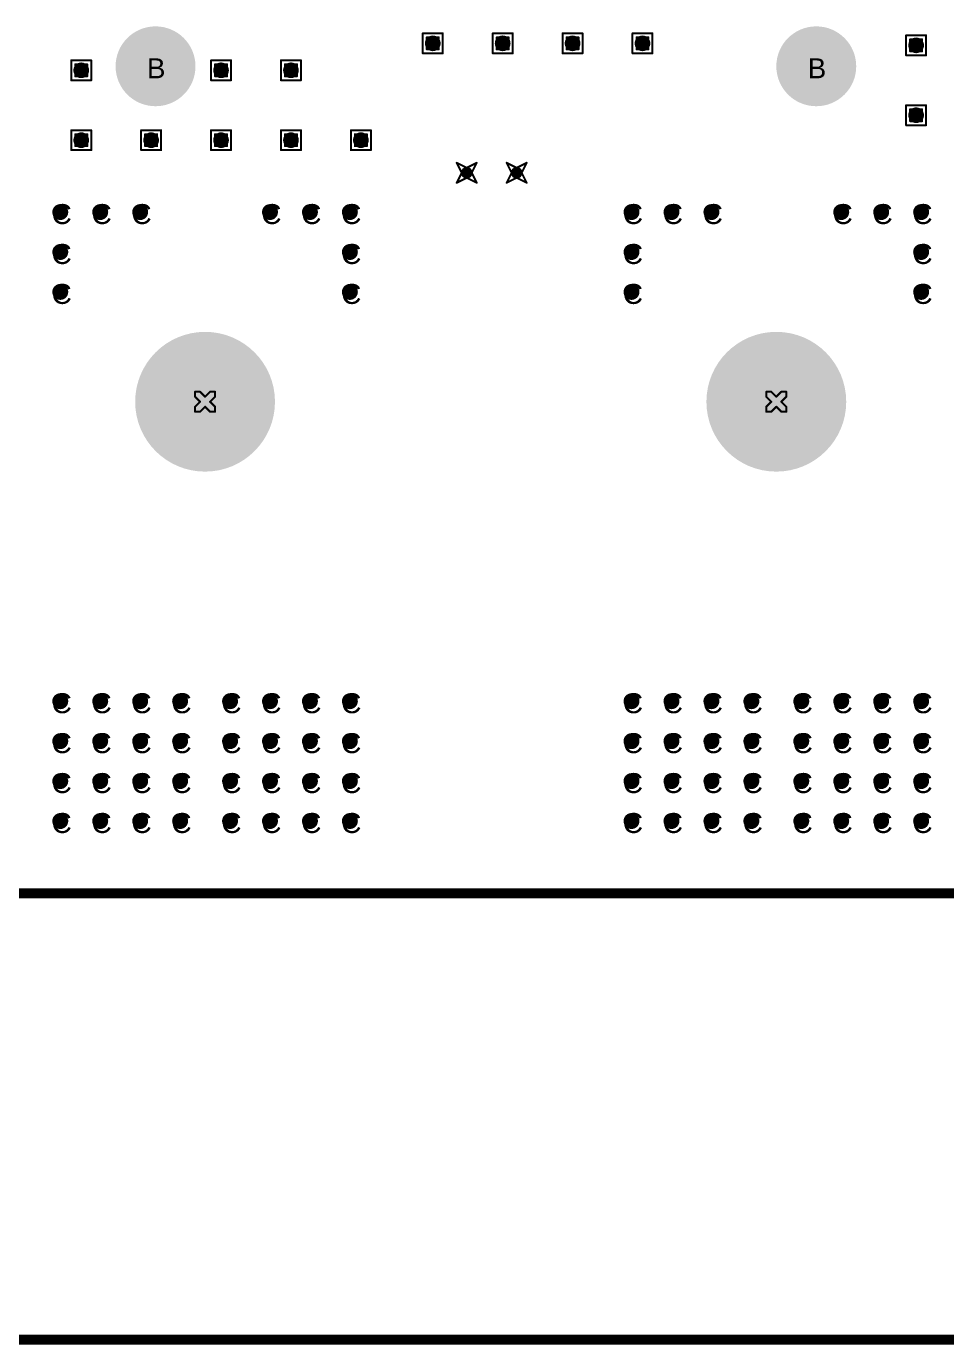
# Model space of a CAD drawing. Header units: millimetres. Extents: x -25 to 478, y -31 to 252.
# Drawn here: x 298.19 to 321.6, y -11.48 to 22.06 of the extents above; entities that cross this region are included whole.
import ezdxf

# ---------------------------------------------------------------- set-up
doc = ezdxf.new("R2010")
doc.units = ezdxf.units.MM
for name, color, linetype in [('DrillDrawing', 1, 'Continuous'), ('Mechanical1', 6, 'Continuous'), ('Mechanical2', 216, 'Continuous'), ('MultiLayer', 9, 'Continuous'), ('PadHoleLayer', 156, 'Continuous'), ('ViaHoleLayer', 16, 'Continuous')]:
    doc.layers.add(name, color=color, linetype=linetype)
doc.styles.add('Arial', font='', dxfattribs={"height": 0.2})
doc.styles.get('Arial').set_extended_font_data('Arial')

# ---------------------------------------------------------------- blocks, each defined once
blk = doc.blocks.new('KEYSTONE5001_939')
at = {"layer": 'MultiLayer'}
h = blk.add_hatch(color=9, dxfattribs=at)
edge = h.paths.add_edge_path()
edge.add_arc((0, 0), 1.016, 0, 360)
at = {"layer": 'PadHoleLayer'}
h = blk.add_hatch(color=156, dxfattribs=at)
edge = h.paths.add_edge_path()
edge.add_arc((0, 0), 0.508, 0, 360)
blk = doc.blocks.new('KEYSTONE5000_947')
at = {"layer": 'MultiLayer'}
h = blk.add_hatch(color=9, dxfattribs=at)
edge = h.paths.add_edge_path()
edge.add_arc((0, 0), 1.016, 0, 360)
at = {"layer": 'PadHoleLayer'}
h = blk.add_hatch(color=156, dxfattribs=at)
edge = h.paths.add_edge_path()
edge.add_arc((0, 0), 0.508, 0, 360)
blk = doc.blocks.new('FP_CB25_18_CY_CONN_TERM_LUG_25MM4_7MM9_MFG_1487')
at = {"layer": 'ViaHoleLayer'}
h = blk.add_hatch(color=16, dxfattribs=at)
edge = h.paths.add_edge_path()
edge.add_arc((-3.048, 3.683), 0.203, 0, 360)
h = blk.add_hatch(color=16, dxfattribs=at)
edge = h.paths.add_edge_path()
edge.add_arc((-2.032, 3.683), 0.203, 0, 360)
h = blk.add_hatch(color=16, dxfattribs=at)
edge = h.paths.add_edge_path()
edge.add_arc((-1.016, 3.683), 0.203, 0, 360)
h = blk.add_hatch(color=16, dxfattribs=at)
edge = h.paths.add_edge_path()
edge.add_arc((0, 3.683), 0.203, 0, 360)
h = blk.add_hatch(color=16, dxfattribs=at)
edge = h.paths.add_edge_path()
edge.add_arc((10.414, 3.683), 0.203, 0, 360)
h = blk.add_hatch(color=16, dxfattribs=at)
edge = h.paths.add_edge_path()
edge.add_arc((11.43, 3.683), 0.203, 0, 360)
h = blk.add_hatch(color=16, dxfattribs=at)
edge = h.paths.add_edge_path()
edge.add_arc((12.446, 3.683), 0.203, 0, 360)
h = blk.add_hatch(color=16, dxfattribs=at)
edge = h.paths.add_edge_path()
edge.add_arc((-3.048, 2.667), 0.203, 0, 360)
h = blk.add_hatch(color=16, dxfattribs=at)
edge = h.paths.add_edge_path()
edge.add_arc((-2.032, 2.667), 0.203, 0, 360)
h = blk.add_hatch(color=16, dxfattribs=at)
edge = h.paths.add_edge_path()
edge.add_arc((-1.016, 2.667), 0.203, 0, 360)
h = blk.add_hatch(color=16, dxfattribs=at)
edge = h.paths.add_edge_path()
edge.add_arc((0, 2.667), 0.203, 0, 360)
h = blk.add_hatch(color=16, dxfattribs=at)
edge = h.paths.add_edge_path()
edge.add_arc((12.446, 2.667), 0.203, 0, 360)
h = blk.add_hatch(color=16, dxfattribs=at)
edge = h.paths.add_edge_path()
edge.add_arc((-3.048, 1.651), 0.203, 0, 360)
h = blk.add_hatch(color=16, dxfattribs=at)
edge = h.paths.add_edge_path()
edge.add_arc((-2.032, 1.651), 0.203, 0, 360)
h = blk.add_hatch(color=16, dxfattribs=at)
edge = h.paths.add_edge_path()
edge.add_arc((-1.016, 1.651), 0.203, 0, 360)
h = blk.add_hatch(color=16, dxfattribs=at)
edge = h.paths.add_edge_path()
edge.add_arc((0, 1.651), 0.203, 0, 360)
h = blk.add_hatch(color=16, dxfattribs=at)
edge = h.paths.add_edge_path()
edge.add_arc((7.62, 0), 1.778, 0, 360)
h = blk.add_hatch(color=16, dxfattribs=at)
edge = h.paths.add_edge_path()
edge.add_arc((12.446, 1.651), 0.203, 0, 360)
h = blk.add_hatch(color=16, dxfattribs=at)
edge = h.paths.add_edge_path()
edge.add_arc((-3.048, 0.635), 0.203, 0, 360)
h = blk.add_hatch(color=16, dxfattribs=at)
edge = h.paths.add_edge_path()
edge.add_arc((-2.032, 0.635), 0.203, 0, 360)
h = blk.add_hatch(color=16, dxfattribs=at)
edge = h.paths.add_edge_path()
edge.add_arc((-1.016, 0.635), 0.203, 0, 360)
h = blk.add_hatch(color=16, dxfattribs=at)
edge = h.paths.add_edge_path()
edge.add_arc((0, 0.635), 0.203, 0, 360)
h = blk.add_hatch(color=16, dxfattribs=at)
edge = h.paths.add_edge_path()
edge.add_arc((-3.048, -0.635), 0.203, 0, 360)
h = blk.add_hatch(color=16, dxfattribs=at)
edge = h.paths.add_edge_path()
edge.add_arc((-2.032, -0.635), 0.203, 0, 360)
h = blk.add_hatch(color=16, dxfattribs=at)
edge = h.paths.add_edge_path()
edge.add_arc((-1.016, -0.635), 0.203, 0, 360)
h = blk.add_hatch(color=16, dxfattribs=at)
edge = h.paths.add_edge_path()
edge.add_arc((0, -0.635), 0.203, 0, 360)
h = blk.add_hatch(color=16, dxfattribs=at)
edge = h.paths.add_edge_path()
edge.add_arc((-3.048, -1.651), 0.203, 0, 360)
h = blk.add_hatch(color=16, dxfattribs=at)
edge = h.paths.add_edge_path()
edge.add_arc((-2.032, -1.651), 0.203, 0, 360)
h = blk.add_hatch(color=16, dxfattribs=at)
edge = h.paths.add_edge_path()
edge.add_arc((-1.016, -1.651), 0.203, 0, 360)
h = blk.add_hatch(color=16, dxfattribs=at)
edge = h.paths.add_edge_path()
edge.add_arc((0, -1.651), 0.203, 0, 360)
h = blk.add_hatch(color=16, dxfattribs=at)
edge = h.paths.add_edge_path()
edge.add_arc((12.446, -1.651), 0.203, 0, 360)
h = blk.add_hatch(color=16, dxfattribs=at)
edge = h.paths.add_edge_path()
edge.add_arc((-3.048, -2.667), 0.203, 0, 360)
h = blk.add_hatch(color=16, dxfattribs=at)
edge = h.paths.add_edge_path()
edge.add_arc((-2.032, -2.667), 0.203, 0, 360)
h = blk.add_hatch(color=16, dxfattribs=at)
edge = h.paths.add_edge_path()
edge.add_arc((-1.016, -2.667), 0.203, 0, 360)
h = blk.add_hatch(color=16, dxfattribs=at)
edge = h.paths.add_edge_path()
edge.add_arc((0, -2.667), 0.203, 0, 360)
h = blk.add_hatch(color=16, dxfattribs=at)
edge = h.paths.add_edge_path()
edge.add_arc((12.446, -2.667), 0.203, 0, 360)
h = blk.add_hatch(color=16, dxfattribs=at)
edge = h.paths.add_edge_path()
edge.add_arc((-3.048, -3.683), 0.203, 0, 360)
h = blk.add_hatch(color=16, dxfattribs=at)
edge = h.paths.add_edge_path()
edge.add_arc((-2.032, -3.683), 0.203, 0, 360)
h = blk.add_hatch(color=16, dxfattribs=at)
edge = h.paths.add_edge_path()
edge.add_arc((-1.016, -3.683), 0.203, 0, 360)
h = blk.add_hatch(color=16, dxfattribs=at)
edge = h.paths.add_edge_path()
edge.add_arc((0, -3.683), 0.203, 0, 360)
h = blk.add_hatch(color=16, dxfattribs=at)
edge = h.paths.add_edge_path()
edge.add_arc((10.414, -3.683), 0.203, 0, 360)
h = blk.add_hatch(color=16, dxfattribs=at)
edge = h.paths.add_edge_path()
edge.add_arc((11.43, -3.683), 0.203, 0, 360)
h = blk.add_hatch(color=16, dxfattribs=at)
edge = h.paths.add_edge_path()
edge.add_arc((12.446, -3.683), 0.203, 0, 360)
blk = doc.blocks.new('FP_CB25_18_CY_CONN_TERM_LUG_25MM4_7MM9_MFG_1503')
at = {"layer": 'ViaHoleLayer'}
h = blk.add_hatch(color=16, dxfattribs=at)
edge = h.paths.add_edge_path()
edge.add_arc((-3.048, 3.683), 0.203, 0, 360)
h = blk.add_hatch(color=16, dxfattribs=at)
edge = h.paths.add_edge_path()
edge.add_arc((-2.032, 3.683), 0.203, 0, 360)
h = blk.add_hatch(color=16, dxfattribs=at)
edge = h.paths.add_edge_path()
edge.add_arc((-1.016, 3.683), 0.203, 0, 360)
h = blk.add_hatch(color=16, dxfattribs=at)
edge = h.paths.add_edge_path()
edge.add_arc((0, 3.683), 0.203, 0, 360)
h = blk.add_hatch(color=16, dxfattribs=at)
edge = h.paths.add_edge_path()
edge.add_arc((10.414, 3.683), 0.203, 0, 360)
h = blk.add_hatch(color=16, dxfattribs=at)
edge = h.paths.add_edge_path()
edge.add_arc((11.43, 3.683), 0.203, 0, 360)
h = blk.add_hatch(color=16, dxfattribs=at)
edge = h.paths.add_edge_path()
edge.add_arc((12.446, 3.683), 0.203, 0, 360)
h = blk.add_hatch(color=16, dxfattribs=at)
edge = h.paths.add_edge_path()
edge.add_arc((-3.048, 2.667), 0.203, 0, 360)
h = blk.add_hatch(color=16, dxfattribs=at)
edge = h.paths.add_edge_path()
edge.add_arc((-2.032, 2.667), 0.203, 0, 360)
h = blk.add_hatch(color=16, dxfattribs=at)
edge = h.paths.add_edge_path()
edge.add_arc((-1.016, 2.667), 0.203, 0, 360)
h = blk.add_hatch(color=16, dxfattribs=at)
edge = h.paths.add_edge_path()
edge.add_arc((0, 2.667), 0.203, 0, 360)
h = blk.add_hatch(color=16, dxfattribs=at)
edge = h.paths.add_edge_path()
edge.add_arc((12.446, 2.667), 0.203, 0, 360)
h = blk.add_hatch(color=16, dxfattribs=at)
edge = h.paths.add_edge_path()
edge.add_arc((-3.048, 1.651), 0.203, 0, 360)
h = blk.add_hatch(color=16, dxfattribs=at)
edge = h.paths.add_edge_path()
edge.add_arc((-2.032, 1.651), 0.203, 0, 360)
h = blk.add_hatch(color=16, dxfattribs=at)
edge = h.paths.add_edge_path()
edge.add_arc((-1.016, 1.651), 0.203, 0, 360)
h = blk.add_hatch(color=16, dxfattribs=at)
edge = h.paths.add_edge_path()
edge.add_arc((0, 1.651), 0.203, 0, 360)
h = blk.add_hatch(color=16, dxfattribs=at)
edge = h.paths.add_edge_path()
edge.add_arc((7.62, 0), 1.778, 0, 360)
h = blk.add_hatch(color=16, dxfattribs=at)
edge = h.paths.add_edge_path()
edge.add_arc((12.446, 1.651), 0.203, 0, 360)
h = blk.add_hatch(color=16, dxfattribs=at)
edge = h.paths.add_edge_path()
edge.add_arc((-3.048, 0.635), 0.203, 0, 360)
h = blk.add_hatch(color=16, dxfattribs=at)
edge = h.paths.add_edge_path()
edge.add_arc((-2.032, 0.635), 0.203, 0, 360)
h = blk.add_hatch(color=16, dxfattribs=at)
edge = h.paths.add_edge_path()
edge.add_arc((-1.016, 0.635), 0.203, 0, 360)
h = blk.add_hatch(color=16, dxfattribs=at)
edge = h.paths.add_edge_path()
edge.add_arc((0, 0.635), 0.203, 0, 360)
h = blk.add_hatch(color=16, dxfattribs=at)
edge = h.paths.add_edge_path()
edge.add_arc((-3.048, -0.635), 0.203, 0, 360)
h = blk.add_hatch(color=16, dxfattribs=at)
edge = h.paths.add_edge_path()
edge.add_arc((-2.032, -0.635), 0.203, 0, 360)
h = blk.add_hatch(color=16, dxfattribs=at)
edge = h.paths.add_edge_path()
edge.add_arc((-1.016, -0.635), 0.203, 0, 360)
h = blk.add_hatch(color=16, dxfattribs=at)
edge = h.paths.add_edge_path()
edge.add_arc((0, -0.635), 0.203, 0, 360)
h = blk.add_hatch(color=16, dxfattribs=at)
edge = h.paths.add_edge_path()
edge.add_arc((-3.048, -1.651), 0.203, 0, 360)
h = blk.add_hatch(color=16, dxfattribs=at)
edge = h.paths.add_edge_path()
edge.add_arc((-2.032, -1.651), 0.203, 0, 360)
h = blk.add_hatch(color=16, dxfattribs=at)
edge = h.paths.add_edge_path()
edge.add_arc((-1.016, -1.651), 0.203, 0, 360)
h = blk.add_hatch(color=16, dxfattribs=at)
edge = h.paths.add_edge_path()
edge.add_arc((0, -1.651), 0.203, 0, 360)
h = blk.add_hatch(color=16, dxfattribs=at)
edge = h.paths.add_edge_path()
edge.add_arc((12.446, -1.651), 0.203, 0, 360)
h = blk.add_hatch(color=16, dxfattribs=at)
edge = h.paths.add_edge_path()
edge.add_arc((-3.048, -2.667), 0.203, 0, 360)
h = blk.add_hatch(color=16, dxfattribs=at)
edge = h.paths.add_edge_path()
edge.add_arc((-2.032, -2.667), 0.203, 0, 360)
h = blk.add_hatch(color=16, dxfattribs=at)
edge = h.paths.add_edge_path()
edge.add_arc((-1.016, -2.667), 0.203, 0, 360)
h = blk.add_hatch(color=16, dxfattribs=at)
edge = h.paths.add_edge_path()
edge.add_arc((0, -2.667), 0.203, 0, 360)
h = blk.add_hatch(color=16, dxfattribs=at)
edge = h.paths.add_edge_path()
edge.add_arc((12.446, -2.667), 0.203, 0, 360)
h = blk.add_hatch(color=16, dxfattribs=at)
edge = h.paths.add_edge_path()
edge.add_arc((-3.048, -3.683), 0.203, 0, 360)
h = blk.add_hatch(color=16, dxfattribs=at)
edge = h.paths.add_edge_path()
edge.add_arc((-2.032, -3.683), 0.203, 0, 360)
h = blk.add_hatch(color=16, dxfattribs=at)
edge = h.paths.add_edge_path()
edge.add_arc((-1.016, -3.683), 0.203, 0, 360)
h = blk.add_hatch(color=16, dxfattribs=at)
edge = h.paths.add_edge_path()
edge.add_arc((0, -3.683), 0.203, 0, 360)
h = blk.add_hatch(color=16, dxfattribs=at)
edge = h.paths.add_edge_path()
edge.add_arc((10.414, -3.683), 0.203, 0, 360)
h = blk.add_hatch(color=16, dxfattribs=at)
edge = h.paths.add_edge_path()
edge.add_arc((11.43, -3.683), 0.203, 0, 360)
h = blk.add_hatch(color=16, dxfattribs=at)
edge = h.paths.add_edge_path()
edge.add_arc((12.446, -3.683), 0.203, 0, 360)

msp = doc.modelspace()

# ---------------------------------------------------------------- hatches: boundary and pattern name
at = {"layer": 'ViaHoleLayer'}
h = msp.add_hatch(color=16, dxfattribs=at)
edge = h.paths.add_edge_path()
edge.add_arc((308.526, 21.629), 0.2, 0, 360)
h = msp.add_hatch(color=16, dxfattribs=at)
edge = h.paths.add_edge_path()
edge.add_arc((310.304, 21.629), 0.2, 0, 360)
h = msp.add_hatch(color=16, dxfattribs=at)
edge = h.paths.add_edge_path()
edge.add_arc((312.082, 21.629), 0.2, 0, 360)
h = msp.add_hatch(color=16, dxfattribs=at)
edge = h.paths.add_edge_path()
edge.add_arc((313.86, 21.629), 0.2, 0, 360)
h = msp.add_hatch(color=16, dxfattribs=at)
edge = h.paths.add_edge_path()
edge.add_arc((320.82, 21.578), 0.2, 0, 360)
h = msp.add_hatch(color=16, dxfattribs=at)
edge = h.paths.add_edge_path()
edge.add_arc((299.585, 20.943), 0.2, 0, 360)
h = msp.add_hatch(color=16, dxfattribs=at)
edge = h.paths.add_edge_path()
edge.add_arc((303.141, 20.943), 0.2, 0, 360)
h = msp.add_hatch(color=16, dxfattribs=at)
edge = h.paths.add_edge_path()
edge.add_arc((304.919, 20.943), 0.2, 0, 360)
h = msp.add_hatch(color=16, dxfattribs=at)
edge = h.paths.add_edge_path()
edge.add_arc((320.82, 19.8), 0.2, 0, 360)
h = msp.add_hatch(color=16, dxfattribs=at)
edge = h.paths.add_edge_path()
edge.add_arc((299.585, 19.165), 0.2, 0, 360)
h = msp.add_hatch(color=16, dxfattribs=at)
edge = h.paths.add_edge_path()
edge.add_arc((301.363, 19.165), 0.2, 0, 360)
h = msp.add_hatch(color=16, dxfattribs=at)
edge = h.paths.add_edge_path()
edge.add_arc((303.141, 19.165), 0.2, 0, 360)
h = msp.add_hatch(color=16, dxfattribs=at)
edge = h.paths.add_edge_path()
edge.add_arc((304.919, 19.165), 0.2, 0, 360)
h = msp.add_hatch(color=16, dxfattribs=at)
edge = h.paths.add_edge_path()
edge.add_arc((306.697, 19.165), 0.2, 0, 360)
h = msp.add_hatch(color=16, dxfattribs=at)
edge = h.paths.add_edge_path()
edge.add_arc((309.39, 18.335), 0.15, 0, 360)
h = msp.add_hatch(color=16, dxfattribs=at)
edge = h.paths.add_edge_path()
edge.add_arc((310.66, 18.335), 0.15, 0, 360)

# ---------------------------------------------------------------- linework, layer by layer
at = {"layer": 'DrillDrawing', "const_width": 0.0508}
for points in [[(308.272, 21.883), (308.78, 21.883)], [(308.272, 21.375), (308.272, 21.883)], [(308.374, 21.781), (308.679, 21.781)], [(308.374, 21.476), (308.374, 21.781)], [(308.679, 21.476), (308.679, 21.781)], [(308.78, 21.375), (308.78, 21.883)], [(310.05, 21.883), (310.558, 21.883)], [(310.05, 21.375), (310.05, 21.883)], [(310.152, 21.781), (310.457, 21.781)], [(310.152, 21.476), (310.152, 21.781)], [(310.457, 21.476), (310.457, 21.781)], [(310.558, 21.375), (310.558, 21.883)], [(311.828, 21.883), (312.336, 21.883)], [(311.828, 21.375), (311.828, 21.883)], [(311.93, 21.781), (312.235, 21.781)], [(311.93, 21.476), (311.93, 21.781)], [(312.235, 21.476), (312.235, 21.781)], [(312.336, 21.375), (312.336, 21.883)], [(313.606, 21.883), (314.114, 21.883)], [(313.606, 21.375), (313.606, 21.883)], [(313.708, 21.781), (314.013, 21.781)], [(313.708, 21.476), (313.708, 21.781)], [(314.013, 21.476), (314.013, 21.781)], [(314.114, 21.375), (314.114, 21.883)], [(320.566, 21.832), (321.074, 21.832)], [(320.566, 21.324), (320.566, 21.832)], [(321.074, 21.324), (321.074, 21.832)], [(308.374, 21.476), (308.679, 21.476)], [(310.152, 21.476), (310.457, 21.476)], [(311.93, 21.476), (312.235, 21.476)], [(313.708, 21.476), (314.013, 21.476)], [(320.667, 21.73), (320.972, 21.73)], [(320.667, 21.426), (320.667, 21.73)], [(320.972, 21.426), (320.972, 21.73)], [(299.331, 21.197), (299.839, 21.197)], [(299.331, 20.689), (299.331, 21.197)], [(299.839, 20.689), (299.839, 21.197)], [(302.887, 21.197), (303.395, 21.197)], [(302.887, 20.689), (302.887, 21.197)], [(303.395, 20.689), (303.395, 21.197)], [(304.665, 21.197), (305.173, 21.197)], [(304.665, 20.689), (304.665, 21.197)], [(305.173, 20.689), (305.173, 21.197)], [(308.272, 21.375), (308.78, 21.375)], [(310.05, 21.375), (310.558, 21.375)], [(311.828, 21.375), (312.336, 21.375)], [(313.606, 21.375), (314.114, 21.375)], [(320.566, 21.324), (321.074, 21.324)], [(320.667, 21.426), (320.972, 21.426)], [(299.433, 21.095), (299.738, 21.095)], [(299.433, 20.791), (299.433, 21.095)], [(299.433, 20.791), (299.738, 20.791)], [(299.738, 20.791), (299.738, 21.095)], [(302.989, 21.095), (303.294, 21.095)], [(302.989, 20.791), (302.989, 21.095)], [(302.989, 20.791), (303.294, 20.791)], [(303.294, 20.791), (303.294, 21.095)], [(304.767, 21.095), (305.072, 21.095)], [(304.767, 20.791), (304.767, 21.095)], [(304.767, 20.791), (305.072, 20.791)], [(305.072, 20.791), (305.072, 21.095)], [(299.331, 20.689), (299.839, 20.689)], [(302.887, 20.689), (303.395, 20.689)], [(304.665, 20.689), (305.173, 20.689)], [(320.566, 20.054), (321.074, 20.054)], [(320.566, 19.546), (320.566, 20.054)], [(320.667, 19.952), (320.972, 19.952)], [(320.667, 19.648), (320.667, 19.952)], [(320.972, 19.648), (320.972, 19.952)], [(321.074, 19.546), (321.074, 20.054)], [(320.566, 19.546), (321.074, 19.546)], [(320.667, 19.648), (320.972, 19.648)], [(299.331, 19.419), (299.839, 19.419)], [(299.331, 18.911), (299.331, 19.419)], [(299.433, 19.317), (299.738, 19.317)], [(299.433, 19.013), (299.433, 19.317)], [(299.738, 19.013), (299.738, 19.317)], [(299.839, 18.911), (299.839, 19.419)], [(301.109, 19.419), (301.617, 19.419)], [(301.109, 18.911), (301.109, 19.419)], [(301.211, 19.317), (301.516, 19.317)], [(301.211, 19.013), (301.211, 19.317)], [(301.516, 19.013), (301.516, 19.317)], [(301.617, 18.911), (301.617, 19.419)], [(302.887, 19.419), (303.395, 19.419)], [(302.887, 18.911), (302.887, 19.419)], [(302.989, 19.317), (303.294, 19.317)], [(302.989, 19.013), (302.989, 19.317)], [(303.294, 19.013), (303.294, 19.317)], [(303.395, 18.911), (303.395, 19.419)], [(304.665, 19.419), (305.173, 19.419)], [(304.665, 18.911), (304.665, 19.419)], [(304.767, 19.317), (305.072, 19.317)], [(304.767, 19.013), (304.767, 19.317)], [(305.072, 19.013), (305.072, 19.317)], [(305.173, 18.911), (305.173, 19.419)], [(306.443, 19.419), (306.951, 19.419)], [(306.443, 18.911), (306.443, 19.419)], [(306.545, 19.317), (306.85, 19.317)], [(306.545, 19.013), (306.545, 19.317)], [(306.85, 19.013), (306.85, 19.317)], [(306.951, 18.911), (306.951, 19.419)], [(299.331, 18.911), (299.839, 18.911)], [(299.433, 19.013), (299.738, 19.013)], [(301.109, 18.911), (301.617, 18.911)], [(301.211, 19.013), (301.516, 19.013)], [(302.887, 18.911), (303.395, 18.911)], [(302.989, 19.013), (303.294, 19.013)], [(304.665, 18.911), (305.173, 18.911)], [(304.767, 19.013), (305.072, 19.013)], [(306.443, 18.911), (306.951, 18.911)], [(306.545, 19.013), (306.85, 19.013)], [(309.136, 18.589), (309.39, 18.462)], [(309.136, 18.589), (309.263, 18.335)], [(309.39, 18.462), (309.644, 18.589)], [(309.517, 18.335), (309.644, 18.589)], [(310.406, 18.589), (310.66, 18.462)], [(310.406, 18.589), (310.533, 18.335)], [(310.66, 18.462), (310.914, 18.589)], [(310.787, 18.335), (310.914, 18.589)], [(309.136, 18.081), (309.263, 18.335)], [(309.136, 18.081), (309.39, 18.208)], [(309.39, 18.208), (309.644, 18.081)], [(309.517, 18.335), (309.644, 18.081)], [(310.406, 18.081), (310.533, 18.335)], [(310.406, 18.081), (310.66, 18.208)], [(310.66, 18.208), (310.914, 18.081)], [(310.787, 18.335), (310.914, 18.081)], [(302.481, 12.637), (302.481, 12.764)], [(302.481, 12.764), (302.608, 12.764)], [(302.608, 12.764), (302.735, 12.637)], [(302.735, 12.637), (302.862, 12.764)], [(302.862, 12.764), (302.989, 12.764)], [(302.989, 12.637), (302.989, 12.764)], [(317.01, 12.637), (317.01, 12.764)], [(317.01, 12.764), (317.137, 12.764)], [(317.137, 12.764), (317.264, 12.637)], [(317.264, 12.637), (317.391, 12.764)], [(317.391, 12.764), (317.518, 12.764)], [(317.518, 12.637), (317.518, 12.764)], [(302.481, 12.637), (302.608, 12.51)], [(302.481, 12.383), (302.608, 12.51)], [(302.862, 12.51), (302.989, 12.637)], [(302.862, 12.51), (302.989, 12.383)], [(317.01, 12.637), (317.137, 12.51)], [(317.01, 12.383), (317.137, 12.51)], [(317.391, 12.51), (317.518, 12.637)], [(317.391, 12.51), (317.518, 12.383)], [(302.481, 12.256), (302.481, 12.383)], [(302.481, 12.256), (302.608, 12.256)], [(302.608, 12.256), (302.735, 12.383)], [(302.735, 12.383), (302.862, 12.256)], [(302.862, 12.256), (302.989, 12.256)], [(302.989, 12.256), (302.989, 12.383)], [(317.01, 12.256), (317.01, 12.383)], [(317.01, 12.256), (317.137, 12.256)], [(317.137, 12.256), (317.264, 12.383)], [(317.264, 12.383), (317.391, 12.256)], [(317.391, 12.256), (317.518, 12.256)], [(317.518, 12.256), (317.518, 12.383)]]:
    msp.add_lwpolyline(points, dxfattribs=at)
at = {"layer": 'DrillDrawing', "const_width": 0.0254}
for points in [[(308.26, 21.883, 1), (308.285, 21.883, 1)], [(308.26, 21.883, 1), (308.285, 21.883, 1)], [(308.361, 21.781, 1), (308.387, 21.781, 1)], [(308.361, 21.781, 1), (308.387, 21.781, 1)], [(308.666, 21.781, 1), (308.691, 21.781, 1)], [(308.666, 21.781, 1), (308.691, 21.781, 1)], [(308.768, 21.883, 1), (308.793, 21.883, 1)], [(308.768, 21.883, 1), (308.793, 21.883, 1)], [(310.038, 21.883, 1), (310.063, 21.883, 1)], [(310.038, 21.883, 1), (310.063, 21.883, 1)], [(310.139, 21.781, 1), (310.165, 21.781, 1)], [(310.139, 21.781, 1), (310.165, 21.781, 1)], [(310.444, 21.781, 1), (310.469, 21.781, 1)], [(310.444, 21.781, 1), (310.469, 21.781, 1)], [(310.546, 21.883, 1), (310.571, 21.883, 1)], [(310.546, 21.883, 1), (310.571, 21.883, 1)], [(311.816, 21.883, 1), (311.841, 21.883, 1)], [(311.816, 21.883, 1), (311.841, 21.883, 1)], [(311.917, 21.781, 1), (311.943, 21.781, 1)], [(311.917, 21.781, 1), (311.943, 21.781, 1)], [(312.222, 21.781, 1), (312.247, 21.781, 1)], [(312.222, 21.781, 1), (312.247, 21.781, 1)], [(312.324, 21.883, 1), (312.349, 21.883, 1)], [(312.324, 21.883, 1), (312.349, 21.883, 1)], [(313.594, 21.883, 1), (313.619, 21.883, 1)], [(313.594, 21.883, 1), (313.619, 21.883, 1)], [(313.695, 21.781, 1), (313.721, 21.781, 1)], [(313.695, 21.781, 1), (313.721, 21.781, 1)], [(314, 21.781, 1), (314.025, 21.781, 1)], [(314, 21.781, 1), (314.025, 21.781, 1)], [(314.102, 21.883, 1), (314.127, 21.883, 1)], [(314.102, 21.883, 1), (314.127, 21.883, 1)], [(320.553, 21.832, 1), (320.579, 21.832, 1)], [(320.553, 21.832, 1), (320.579, 21.832, 1)], [(321.061, 21.832, 1), (321.087, 21.832, 1)], [(321.061, 21.832, 1), (321.087, 21.832, 1)], [(308.361, 21.476, 1), (308.387, 21.476, 1)], [(308.361, 21.476, 1), (308.387, 21.476, 1)], [(308.666, 21.476, 1), (308.691, 21.476, 1)], [(308.666, 21.476, 1), (308.691, 21.476, 1)], [(310.139, 21.476, 1), (310.165, 21.476, 1)], [(310.139, 21.476, 1), (310.165, 21.476, 1)], [(310.444, 21.476, 1), (310.469, 21.476, 1)], [(310.444, 21.476, 1), (310.469, 21.476, 1)], [(311.917, 21.476, 1), (311.943, 21.476, 1)], [(311.917, 21.476, 1), (311.943, 21.476, 1)], [(312.222, 21.476, 1), (312.247, 21.476, 1)], [(312.222, 21.476, 1), (312.247, 21.476, 1)], [(313.695, 21.476, 1), (313.721, 21.476, 1)], [(313.695, 21.476, 1), (313.721, 21.476, 1)], [(314, 21.476, 1), (314.025, 21.476, 1)], [(314, 21.476, 1), (314.025, 21.476, 1)], [(320.655, 21.73, 1), (320.68, 21.73, 1)], [(320.655, 21.73, 1), (320.68, 21.73, 1)], [(320.96, 21.73, 1), (320.985, 21.73, 1)], [(320.96, 21.73, 1), (320.985, 21.73, 1)], [(299.319, 21.197, 1), (299.344, 21.197, 1)], [(299.319, 21.197, 1), (299.344, 21.197, 1)], [(299.827, 21.197, 1), (299.852, 21.197, 1)], [(299.827, 21.197, 1), (299.852, 21.197, 1)], [(302.875, 21.197, 1), (302.9, 21.197, 1)], [(302.875, 21.197, 1), (302.9, 21.197, 1)], [(303.383, 21.197, 1), (303.408, 21.197, 1)], [(303.383, 21.197, 1), (303.408, 21.197, 1)], [(304.653, 21.197, 1), (304.678, 21.197, 1)], [(304.653, 21.197, 1), (304.678, 21.197, 1)], [(305.161, 21.197, 1), (305.186, 21.197, 1)], [(305.161, 21.197, 1), (305.186, 21.197, 1)], [(308.26, 21.375, 1), (308.285, 21.375, 1)], [(308.26, 21.375, 1), (308.285, 21.375, 1)], [(308.768, 21.375, 1), (308.793, 21.375, 1)], [(308.768, 21.375, 1), (308.793, 21.375, 1)], [(310.038, 21.375, 1), (310.063, 21.375, 1)], [(310.038, 21.375, 1), (310.063, 21.375, 1)], [(310.546, 21.375, 1), (310.571, 21.375, 1)], [(310.546, 21.375, 1), (310.571, 21.375, 1)], [(311.816, 21.375, 1), (311.841, 21.375, 1)], [(311.816, 21.375, 1), (311.841, 21.375, 1)], [(312.324, 21.375, 1), (312.349, 21.375, 1)], [(312.324, 21.375, 1), (312.349, 21.375, 1)], [(313.594, 21.375, 1), (313.619, 21.375, 1)], [(313.594, 21.375, 1), (313.619, 21.375, 1)], [(314.102, 21.375, 1), (314.127, 21.375, 1)], [(314.102, 21.375, 1), (314.127, 21.375, 1)], [(320.553, 21.324, 1), (320.579, 21.324, 1)], [(320.553, 21.324, 1), (320.579, 21.324, 1)], [(320.655, 21.426, 1), (320.68, 21.426, 1)], [(320.655, 21.426, 1), (320.68, 21.426, 1)], [(320.96, 21.426, 1), (320.985, 21.426, 1)], [(320.96, 21.426, 1), (320.985, 21.426, 1)], [(321.061, 21.324, 1), (321.087, 21.324, 1)], [(321.061, 21.324, 1), (321.087, 21.324, 1)], [(299.42, 21.095, 1), (299.446, 21.095, 1)], [(299.42, 21.095, 1), (299.446, 21.095, 1)], [(299.42, 20.791, 1), (299.446, 20.791, 1)], [(299.42, 20.791, 1), (299.446, 20.791, 1)], [(299.725, 21.095, 1), (299.751, 21.095, 1)], [(299.725, 21.095, 1), (299.751, 21.095, 1)], [(299.725, 20.791, 1), (299.751, 20.791, 1)], [(299.725, 20.791, 1), (299.751, 20.791, 1)], [(302.976, 21.095, 1), (303.002, 21.095, 1)], [(302.976, 21.095, 1), (303.002, 21.095, 1)], [(302.976, 20.791, 1), (303.002, 20.791, 1)], [(302.976, 20.791, 1), (303.002, 20.791, 1)], [(303.281, 21.095, 1), (303.307, 21.095, 1)], [(303.281, 21.095, 1), (303.307, 21.095, 1)], [(303.281, 20.791, 1), (303.307, 20.791, 1)], [(303.281, 20.791, 1), (303.307, 20.791, 1)], [(304.754, 21.095, 1), (304.78, 21.095, 1)], [(304.754, 21.095, 1), (304.78, 21.095, 1)], [(304.754, 20.791, 1), (304.78, 20.791, 1)], [(304.754, 20.791, 1), (304.78, 20.791, 1)], [(305.059, 21.095, 1), (305.085, 21.095, 1)], [(305.059, 21.095, 1), (305.085, 21.095, 1)], [(305.059, 20.791, 1), (305.085, 20.791, 1)], [(305.059, 20.791, 1), (305.085, 20.791, 1)], [(299.319, 20.689, 1), (299.344, 20.689, 1)], [(299.319, 20.689, 1), (299.344, 20.689, 1)], [(299.827, 20.689, 1), (299.852, 20.689, 1)], [(299.827, 20.689, 1), (299.852, 20.689, 1)], [(302.875, 20.689, 1), (302.9, 20.689, 1)], [(302.875, 20.689, 1), (302.9, 20.689, 1)], [(303.383, 20.689, 1), (303.408, 20.689, 1)], [(303.383, 20.689, 1), (303.408, 20.689, 1)], [(304.653, 20.689, 1), (304.678, 20.689, 1)], [(304.653, 20.689, 1), (304.678, 20.689, 1)], [(305.161, 20.689, 1), (305.186, 20.689, 1)], [(305.161, 20.689, 1), (305.186, 20.689, 1)], [(320.553, 20.054, 1), (320.579, 20.054, 1)], [(320.553, 20.054, 1), (320.579, 20.054, 1)], [(320.655, 19.952, 1), (320.68, 19.952, 1)], [(320.655, 19.952, 1), (320.68, 19.952, 1)], [(320.96, 19.952, 1), (320.985, 19.952, 1)], [(320.96, 19.952, 1), (320.985, 19.952, 1)], [(321.061, 20.054, 1), (321.087, 20.054, 1)], [(321.061, 20.054, 1), (321.087, 20.054, 1)], [(320.553, 19.546, 1), (320.579, 19.546, 1)], [(320.553, 19.546, 1), (320.579, 19.546, 1)], [(320.655, 19.648, 1), (320.68, 19.648, 1)], [(320.655, 19.648, 1), (320.68, 19.648, 1)], [(320.96, 19.648, 1), (320.985, 19.648, 1)], [(320.96, 19.648, 1), (320.985, 19.648, 1)], [(321.061, 19.546, 1), (321.087, 19.546, 1)], [(321.061, 19.546, 1), (321.087, 19.546, 1)], [(299.319, 19.419, 1), (299.344, 19.419, 1)], [(299.319, 19.419, 1), (299.344, 19.419, 1)], [(299.42, 19.317, 1), (299.446, 19.317, 1)], [(299.42, 19.317, 1), (299.446, 19.317, 1)], [(299.725, 19.317, 1), (299.751, 19.317, 1)], [(299.725, 19.317, 1), (299.751, 19.317, 1)], [(299.827, 19.419, 1), (299.852, 19.419, 1)], [(299.827, 19.419, 1), (299.852, 19.419, 1)], [(301.097, 19.419, 1), (301.122, 19.419, 1)], [(301.097, 19.419, 1), (301.122, 19.419, 1)], [(301.198, 19.317, 1), (301.224, 19.317, 1)], [(301.198, 19.317, 1), (301.224, 19.317, 1)], [(301.503, 19.317, 1), (301.529, 19.317, 1)], [(301.503, 19.317, 1), (301.529, 19.317, 1)], [(301.605, 19.419, 1), (301.63, 19.419, 1)], [(301.605, 19.419, 1), (301.63, 19.419, 1)], [(302.875, 19.419, 1), (302.9, 19.419, 1)], [(302.875, 19.419, 1), (302.9, 19.419, 1)], [(302.976, 19.317, 1), (303.002, 19.317, 1)], [(302.976, 19.317, 1), (303.002, 19.317, 1)], [(303.281, 19.317, 1), (303.307, 19.317, 1)], [(303.281, 19.317, 1), (303.307, 19.317, 1)], [(303.383, 19.419, 1), (303.408, 19.419, 1)], [(303.383, 19.419, 1), (303.408, 19.419, 1)], [(304.653, 19.419, 1), (304.678, 19.419, 1)], [(304.653, 19.419, 1), (304.678, 19.419, 1)], [(304.754, 19.317, 1), (304.78, 19.317, 1)], [(304.754, 19.317, 1), (304.78, 19.317, 1)], [(305.059, 19.317, 1), (305.085, 19.317, 1)], [(305.059, 19.317, 1), (305.085, 19.317, 1)], [(305.161, 19.419, 1), (305.186, 19.419, 1)], [(305.161, 19.419, 1), (305.186, 19.419, 1)], [(306.431, 19.419, 1), (306.456, 19.419, 1)], [(306.431, 19.419, 1), (306.456, 19.419, 1)], [(306.532, 19.317, 1), (306.558, 19.317, 1)], [(306.532, 19.317, 1), (306.558, 19.317, 1)], [(306.837, 19.317, 1), (306.863, 19.317, 1)], [(306.837, 19.317, 1), (306.863, 19.317, 1)], [(306.939, 19.419, 1), (306.964, 19.419, 1)], [(306.939, 19.419, 1), (306.964, 19.419, 1)], [(299.319, 18.911, 1), (299.344, 18.911, 1)], [(299.319, 18.911, 1), (299.344, 18.911, 1)], [(299.42, 19.013, 1), (299.446, 19.013, 1)], [(299.42, 19.013, 1), (299.446, 19.013, 1)], [(299.725, 19.013, 1), (299.751, 19.013, 1)], [(299.725, 19.013, 1), (299.751, 19.013, 1)], [(299.827, 18.911, 1), (299.852, 18.911, 1)], [(299.827, 18.911, 1), (299.852, 18.911, 1)], [(301.097, 18.911, 1), (301.122, 18.911, 1)], [(301.097, 18.911, 1), (301.122, 18.911, 1)], [(301.198, 19.013, 1), (301.224, 19.013, 1)], [(301.198, 19.013, 1), (301.224, 19.013, 1)], [(301.503, 19.013, 1), (301.529, 19.013, 1)], [(301.503, 19.013, 1), (301.529, 19.013, 1)], [(301.605, 18.911, 1), (301.63, 18.911, 1)], [(301.605, 18.911, 1), (301.63, 18.911, 1)], [(302.875, 18.911, 1), (302.9, 18.911, 1)], [(302.875, 18.911, 1), (302.9, 18.911, 1)], [(302.976, 19.013, 1), (303.002, 19.013, 1)], [(302.976, 19.013, 1), (303.002, 19.013, 1)], [(303.281, 19.013, 1), (303.307, 19.013, 1)], [(303.281, 19.013, 1), (303.307, 19.013, 1)], [(303.383, 18.911, 1), (303.408, 18.911, 1)], [(303.383, 18.911, 1), (303.408, 18.911, 1)], [(304.653, 18.911, 1), (304.678, 18.911, 1)], [(304.653, 18.911, 1), (304.678, 18.911, 1)], [(304.754, 19.013, 1), (304.78, 19.013, 1)], [(304.754, 19.013, 1), (304.78, 19.013, 1)], [(305.059, 19.013, 1), (305.085, 19.013, 1)], [(305.059, 19.013, 1), (305.085, 19.013, 1)], [(305.161, 18.911, 1), (305.186, 18.911, 1)], [(305.161, 18.911, 1), (305.186, 18.911, 1)], [(306.431, 18.911, 1), (306.456, 18.911, 1)], [(306.431, 18.911, 1), (306.456, 18.911, 1)], [(306.532, 19.013, 1), (306.558, 19.013, 1)], [(306.532, 19.013, 1), (306.558, 19.013, 1)], [(306.837, 19.013, 1), (306.863, 19.013, 1)], [(306.837, 19.013, 1), (306.863, 19.013, 1)], [(306.939, 18.911, 1), (306.964, 18.911, 1)], [(306.939, 18.911, 1), (306.964, 18.911, 1)], [(309.123, 18.589, 1), (309.149, 18.589, 1)], [(309.123, 18.589, 1), (309.149, 18.589, 1)], [(309.377, 18.462, 1), (309.403, 18.462, 1)], [(309.377, 18.462, 1), (309.403, 18.462, 1)], [(309.631, 18.589, 1), (309.657, 18.589, 1)], [(309.631, 18.589, 1), (309.657, 18.589, 1)], [(310.393, 18.589, 1), (310.419, 18.589, 1)], [(310.393, 18.589, 1), (310.419, 18.589, 1)], [(310.647, 18.462, 1), (310.673, 18.462, 1)], [(310.647, 18.462, 1), (310.673, 18.462, 1)], [(310.901, 18.589, 1), (310.927, 18.589, 1)], [(310.901, 18.589, 1), (310.927, 18.589, 1)], [(309.25, 18.335, 1), (309.276, 18.335, 1)], [(309.25, 18.335, 1), (309.276, 18.335, 1)], [(309.377, 18.208, 1), (309.403, 18.208, 1)], [(309.377, 18.208, 1), (309.403, 18.208, 1)], [(309.504, 18.335, 1), (309.53, 18.335, 1)], [(309.504, 18.335, 1), (309.53, 18.335, 1)], [(310.52, 18.335, 1), (310.546, 18.335, 1)], [(310.52, 18.335, 1), (310.546, 18.335, 1)], [(310.647, 18.208, 1), (310.673, 18.208, 1)], [(310.647, 18.208, 1), (310.673, 18.208, 1)], [(310.774, 18.335, 1), (310.8, 18.335, 1)], [(310.774, 18.335, 1), (310.8, 18.335, 1)], [(309.123, 18.081, 1), (309.149, 18.081, 1)], [(309.123, 18.081, 1), (309.149, 18.081, 1)], [(309.631, 18.081, 1), (309.657, 18.081, 1)], [(309.631, 18.081, 1), (309.657, 18.081, 1)], [(310.393, 18.081, 1), (310.419, 18.081, 1)], [(310.393, 18.081, 1), (310.419, 18.081, 1)], [(310.901, 18.081, 1), (310.927, 18.081, 1)], [(310.901, 18.081, 1), (310.927, 18.081, 1)], [(302.468, 12.764, 1), (302.494, 12.764, 1)], [(302.468, 12.764, 1), (302.494, 12.764, 1)], [(302.595, 12.764, 1), (302.621, 12.764, 1)], [(302.595, 12.764, 1), (302.621, 12.764, 1)], [(302.849, 12.764, 1), (302.875, 12.764, 1)], [(302.849, 12.764, 1), (302.875, 12.764, 1)], [(302.976, 12.764, 1), (303.002, 12.764, 1)], [(302.976, 12.764, 1), (303.002, 12.764, 1)], [(316.997, 12.764, 1), (317.023, 12.764, 1)], [(316.997, 12.764, 1), (317.023, 12.764, 1)], [(317.124, 12.764, 1), (317.15, 12.764, 1)], [(317.124, 12.764, 1), (317.15, 12.764, 1)], [(317.378, 12.764, 1), (317.404, 12.764, 1)], [(317.378, 12.764, 1), (317.404, 12.764, 1)], [(317.505, 12.764, 1), (317.531, 12.764, 1)], [(317.505, 12.764, 1), (317.531, 12.764, 1)], [(302.468, 12.637, 1), (302.494, 12.637, 1)], [(302.468, 12.637, 1), (302.494, 12.637, 1)], [(302.595, 12.51, 1), (302.621, 12.51, 1)], [(302.595, 12.51, 1), (302.621, 12.51, 1)], [(302.722, 12.637, 1), (302.748, 12.637, 1)], [(302.722, 12.637, 1), (302.748, 12.637, 1)], [(302.849, 12.51, 1), (302.875, 12.51, 1)], [(302.849, 12.51, 1), (302.875, 12.51, 1)], [(302.976, 12.637, 1), (303.002, 12.637, 1)], [(302.976, 12.637, 1), (303.002, 12.637, 1)], [(316.997, 12.637, 1), (317.023, 12.637, 1)], [(316.997, 12.637, 1), (317.023, 12.637, 1)], [(317.124, 12.51, 1), (317.15, 12.51, 1)], [(317.124, 12.51, 1), (317.15, 12.51, 1)], [(317.251, 12.637, 1), (317.277, 12.637, 1)], [(317.251, 12.637, 1), (317.277, 12.637, 1)], [(317.378, 12.51, 1), (317.404, 12.51, 1)], [(317.378, 12.51, 1), (317.404, 12.51, 1)], [(317.505, 12.637, 1), (317.531, 12.637, 1)], [(317.505, 12.637, 1), (317.531, 12.637, 1)], [(302.468, 12.383, 1), (302.494, 12.383, 1)], [(302.468, 12.383, 1), (302.494, 12.383, 1)], [(302.468, 12.256, 1), (302.494, 12.256, 1)], [(302.468, 12.256, 1), (302.494, 12.256, 1)], [(302.595, 12.256, 1), (302.621, 12.256, 1)], [(302.595, 12.256, 1), (302.621, 12.256, 1)], [(302.722, 12.383, 1), (302.748, 12.383, 1)], [(302.722, 12.383, 1), (302.748, 12.383, 1)], [(302.849, 12.256, 1), (302.875, 12.256, 1)], [(302.849, 12.256, 1), (302.875, 12.256, 1)], [(302.976, 12.383, 1), (303.002, 12.383, 1)], [(302.976, 12.383, 1), (303.002, 12.383, 1)], [(302.976, 12.256, 1), (303.002, 12.256, 1)], [(302.976, 12.256, 1), (303.002, 12.256, 1)], [(316.997, 12.383, 1), (317.023, 12.383, 1)], [(316.997, 12.383, 1), (317.023, 12.383, 1)], [(316.997, 12.256, 1), (317.023, 12.256, 1)], [(316.997, 12.256, 1), (317.023, 12.256, 1)], [(317.124, 12.256, 1), (317.15, 12.256, 1)], [(317.124, 12.256, 1), (317.15, 12.256, 1)], [(317.251, 12.383, 1), (317.277, 12.383, 1)], [(317.251, 12.383, 1), (317.277, 12.383, 1)], [(317.378, 12.256, 1), (317.404, 12.256, 1)], [(317.378, 12.256, 1), (317.404, 12.256, 1)], [(317.505, 12.383, 1), (317.531, 12.383, 1)], [(317.505, 12.383, 1), (317.531, 12.383, 1)], [(317.505, 12.256, 1), (317.531, 12.256, 1)], [(317.505, 12.256, 1), (317.531, 12.256, 1)]]:
    msp.add_lwpolyline(points, format="xyb", close=True, dxfattribs=at)
at = {"layer": 'Mechanical1', "const_width": 0.254}
msp.add_lwpolyline([(0, 0), (375, 0)], dxfattribs=at)
at = {"layer": 'Mechanical2', "const_width": 0.254}
msp.add_lwpolyline([(193.213, -11.354), (375, -11.354)], dxfattribs=at)

# ---------------------------------------------------------------- block references
at = {"rotation": 90}
for name, p in [('KEYSTONE5000_947', (301.475, 21.045)), ('KEYSTONE5001_939', (318.28, 21.045)), ('FP_CB25_18_CY_CONN_TERM_LUG_25MM4_7MM9_MFG_1503', (302.735, 4.89)), ('FP_CB25_18_CY_CONN_TERM_LUG_25MM4_7MM9_MFG_1487', (317.264, 4.89))]:
    msp.add_blockref(name, p, dxfattribs=at)

# ---------------------------------------------------------------- texts
at = {"layer": 'DrillDrawing', "style": 'Arial'}
for s, p in [('B', (301.255, 20.74)), ('B', (318.06, 20.74)), ('C', (298.832, 17.031)), ('C', (299.848, 17.031)), ('C', (300.864, 17.031)), ('C', (304.166, 17.031)), ('C', (305.182, 17.031)), ('C', (306.198, 17.031)), ('C', (313.361, 17.031)), ('C', (314.377, 17.031)), ('C', (315.393, 17.031)), ('C', (318.695, 17.031)), ('C', (319.711, 17.031)), ('C', (320.727, 17.031)), ('C', (298.832, 16.015)), ('C', (306.198, 16.015)), ('C', (313.361, 16.015)), ('C', (320.727, 16.015)), ('C', (298.832, 14.999)), ('C', (306.198, 14.999)), ('C', (313.361, 14.999)), ('C', (320.727, 14.999)), ('C', (298.832, 4.585)), ('C', (299.848, 4.585)), ('C', (300.864, 4.585)), ('C', (301.88, 4.585)), ('C', (303.15, 4.585)), ('C', (304.166, 4.585)), ('C', (305.182, 4.585)), ('C', (306.198, 4.585)), ('C', (313.361, 4.585)), ('C', (314.377, 4.585)), ('C', (315.393, 4.585)), ('C', (316.409, 4.585)), ('C', (317.679, 4.585)), ('C', (318.695, 4.585)), ('C', (319.711, 4.585)), ('C', (320.727, 4.585)), ('C', (298.832, 3.569)), ('C', (299.848, 3.569)), ('C', (300.864, 3.569)), ('C', (301.88, 3.569)), ('C', (303.15, 3.569)), ('C', (304.166, 3.569)), ('C', (305.182, 3.569)), ('C', (306.198, 3.569)), ('C', (313.361, 3.569)), ('C', (314.377, 3.569)), ('C', (315.393, 3.569)), ('C', (316.409, 3.569)), ('C', (317.679, 3.569)), ('C', (318.695, 3.569)), ('C', (319.711, 3.569)), ('C', (320.727, 3.569)), ('C', (298.832, 2.553)), ('C', (299.848, 2.553)), ('C', (300.864, 2.553)), ('C', (301.88, 2.553)), ('C', (303.15, 2.553)), ('C', (304.166, 2.553)), ('C', (305.182, 2.553)), ('C', (306.198, 2.553)), ('C', (313.361, 2.553)), ('C', (314.377, 2.553)), ('C', (315.393, 2.553)), ('C', (316.409, 2.553)), ('C', (317.679, 2.553)), ('C', (318.695, 2.553)), ('C', (319.711, 2.553)), ('C', (320.727, 2.553)), ('C', (298.832, 1.537)), ('C', (299.848, 1.537)), ('C', (300.864, 1.537)), ('C', (301.88, 1.537)), ('C', (303.15, 1.537)), ('C', (304.166, 1.537)), ('C', (305.182, 1.537)), ('C', (306.198, 1.537)), ('C', (313.361, 1.537)), ('C', (314.377, 1.537)), ('C', (315.393, 1.537)), ('C', (316.409, 1.537)), ('C', (317.679, 1.537)), ('C', (318.695, 1.537)), ('C', (319.711, 1.537)), ('C', (320.727, 1.537))]:
    msp.add_text(s, height=0.508, dxfattribs=at).set_placement(p)

doc.saveas('drawing.dxf')
